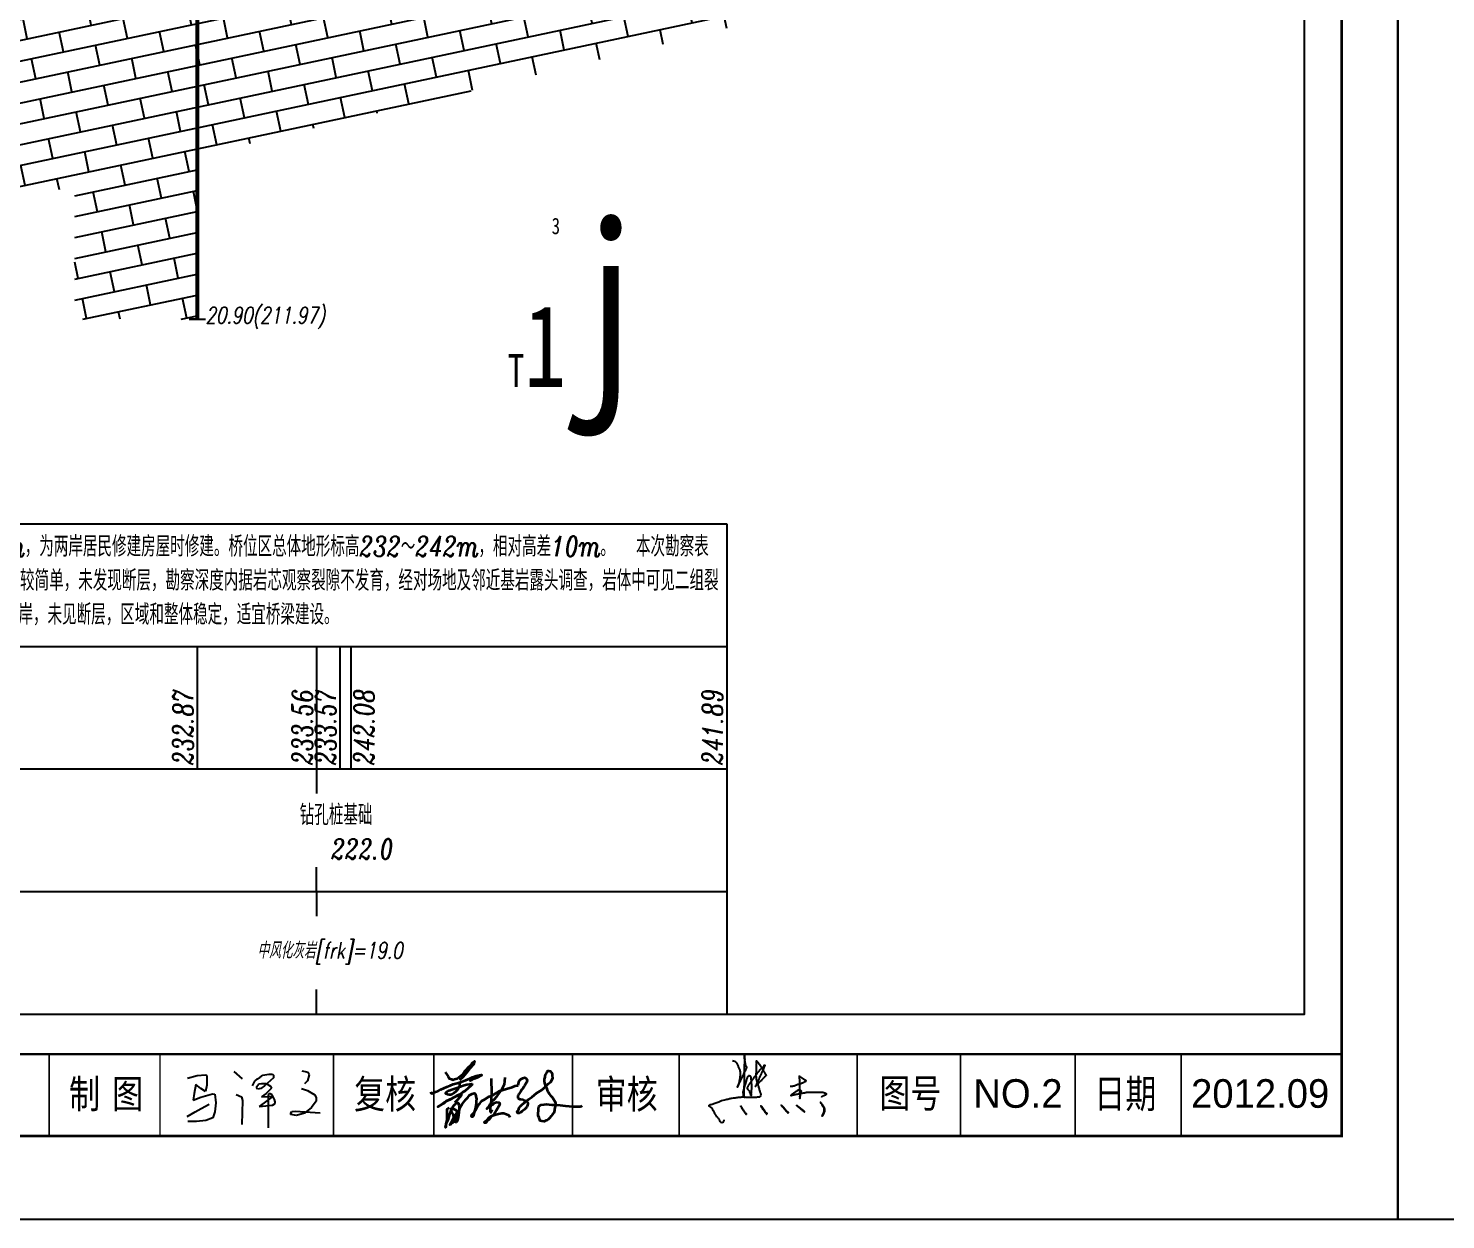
# Model space of a CAD drawing. Header units: millimetres. Extents: x -513 to 23624, y -721 to 12066.
# Drawn here: x -401.66 to -366.96, y 564.69 to 593.85 of the extents above; entities that cross this region are included whole.
import ezdxf
from ezdxf.enums import TextEntityAlignment as Align

# ---------------------------------------------------------------- set-up
doc = ezdxf.new("R2010")
doc.units = ezdxf.units.MM
doc.linetypes.add('x-tc', pattern=[18, 15, -3])
doc.layers.add('图框', color=7, linetype='Continuous')
doc.layers.add('签名', color=7, linetype='Continuous')
doc.styles.add('FSMM', font='fsdb_e.shx', dxfattribs={"width": 0.75, "bigfont": 'fsdb.shx'})
doc.styles.get("Standard").update_dxf_attribs({"font": 'italc1.shx', "width": 0.75, "bigfont": 'fsdb.shx'})
doc.styles.add('xdb', font='italc1.shx', dxfattribs={"width": 0.75, "bigfont": 'fsdb.shx'})
pattern_1 = [(11.9783, (-444.261, 578.43094), (-0.1037705, 0.489113), []), (101.9783, (-444.261, 578.43094), (-0.886352, 0.32308), [0.5, -0.5])]

# ---------------------------------------------------------------- blocks, each defined once
blk = doc.blocks.new('A$C0A595376')
at = {"layer": '签名', "color": 7, "linetype": 'x-tc', "lineweight": -3}
for p, q in [((-0.84, 4.08), (0.06, 4.32)), ((0.06, 4.32), (0.84, 4.39)), ((0.84, 4.39), (0.96, 4.29)), ((0.96, 4.29), (0.98, 3.4)), ((3.52, 4.68), (4.29, 4)), ((5.73, 4), (5.97, 4.14)), ((5.97, 4.14), (6.24, 4.34)), ((6.24, 4.34), (6.82, 4.44)), ((7.26, 4.09), (6.41, 3.36)), ((6.82, 4.44), (7, 4.45)), ((7, 4.45), (7.15, 4.44)), ((7.15, 4.44), (7.24, 4.35)), ((7.24, 4.35), (7.26, 4.09)), ((9.91, 4.75), (10.23, 4.7)), ((10.23, 4.7), (10.47, 4.62)), ((10.6, 4.38), (10.44, 3.8)), ((10.47, 4.62), (10.6, 4.38)), ((-0.08, 3.48), (-0.22, 2.61)), ((0.41, 3.1), (-0.08, 3.48)), ((0.85, 2.81), (0.41, 3.1)), ((0.98, 3.4), (0.85, 2.81)), ((5.26, 3.36), (5.5, 3.77)), ((5.5, 3.77), (5.73, 4)), ((5.68, 3.28), (5.85, 3.53)), ((5.68, 3.17), (5.68, 3.28)), ((5.73, 3.04), (5.68, 3.17)), ((6.05, 3.08), (5.73, 3.04)), ((5.85, 3.53), (6.13, 3.55)), ((6.41, 3.36), (6.05, 3.08)), ((6.13, 3.55), (6.56, 3.55)), ((7.07, 3.11), (6.54, 2.63)), ((6.56, 3.55), (6.97, 3.3)), ((6.97, 3.3), (7.07, 3.11)), ((9.89, 3.08), (10.44, 2.92)), ((10.44, 3.8), (10.15, 3.53)), ((10.44, 2.92), (10.76, 2.71)), ((10.76, 2.71), (11.13, 2.5)), ((-0.22, 2.61), (-0.31, 1.99)), ((-0.31, 1.99), (0.4, 2.28)), ((0.4, 2.28), (1.49, 2.6)), ((0.43, 1.22), (1.2, 1.62)), ((1.49, 2.6), (1.73, 2.57)), ((1.73, 2.57), (1.82, 1.74)), ((1.82, 1.74), (1.73, 0.91)), ((3.74, 2.54), (4.24, 2.31)), ((4.24, 2.31), (4.32, 1.96)), ((4.32, 1.96), (4.26, -0.3)), ((7.2, 2.38), (5.9, 1.41)), ((5.9, 1.41), (7.16, 1.54)), ((6.54, 2.63), (6.11, 2.31)), ((6.11, 2.31), (7.2, 2.38)), ((6.75, 2.48), (6.73, -0.6)), ((6.8, 2.55), (6.75, 2.48)), ((6.88, 2.63), (6.8, 2.55)), ((7.12, 2.51), (6.88, 2.63)), ((7.35, 2.06), (7.12, 2.51)), ((7.16, 1.54), (7.39, 1.69)), ((7.39, 1.84), (7.35, 2.06)), ((7.39, 1.69), (7.39, 1.84)), ((11.27, 1.89), (10.81, 1.31)), ((11.13, 2.5), (11.27, 2.23)), ((11.27, 2.23), (11.27, 1.89)), ((-0.87, 0.47), (-0.12, 0.9)), ((0, 0), (-0.82, 0)), ((-0.12, 0.9), (0.43, 1.22)), ((0.87, 0.08), (0, 0)), ((1.54, 0.32), (0.87, 0.08)), ((1.73, 0.91), (1.54, 0.32)), ((8.88, 0.78), (8.98, 0.94)), ((8.88, 0.64), (8.88, 0.78)), ((9.41, 0.56), (8.88, 0.64)), ((8.98, 0.94), (9.3, 0.96)), ((9.3, 0.96), (11.64, 0.8)), ((10.15, 0.78), (9.41, 0.56)), ((10.81, 1.31), (10.15, 0.78))]:
    blk.add_line(p, q, dxfattribs=at)
blk = doc.blocks.new('A$C4A3225B1')
at = {"layer": '签名', "color": 7, "linetype": 'Continuous'}
for points in [[(1.36, 7.58), (1.79, 7.33), (1.86, 7.19), (1.94, 7.05), (2.02, 6.89), (2.17, 6.56), (2.24, 6.4), (2.27, 6.18), (2.29, 5.78), (2.26, 5.6), (2.2, 5.26), (2.16, 5.04), (2, 4.42), (2.04, 4.58), (1.99, 4.44), (1.94, 4.3), (1.99, 4.42), (2.01, 4.46), (2.04, 4.51), (2.06, 4.55), (2.07, 4.58), (2.09, 4.62), (2.11, 4.66), (2.14, 4.71), (2.16, 4.75), (2.18, 4.79), (2.19, 4.82), (2.32, 5.09), (2.4, 5.25), (2.47, 5.39), (2.52, 5.5), (2.58, 5.62), (2.66, 5.78), (2.78, 6.02), (2.88, 6.22), (2.97, 6.41), (3.03, 6.53), (3.08, 6.63), (3.11, 6.7), (3.08, 6.77), (3.04, 6.86), (3.01, 6.93), (2.96, 7.03), (2.94, 7.14), (2.92, 7.25), (2.9, 7.38), (2.88, 7.51), (2.86, 7.63), (2.84, 7.73), (2.83, 7.82), (2.83, 7.99), (2.81, 8.25), (2.83, 7.99), (2.81, 7.91), (2.84, 7.73), (2.8, 7.52), (2.8, 7.29), (2.79, 7.02), (2.79, 6.64), (2.79, 6.38), (2.78, 6.26), (2.78, 6.09), (2.78, 6.02), (2.78, 5.8), (2.77, 5.32), (2.76, 4.8), (2.75, 4.23), (2.75, 4.03), (2.75, 3.93), (2.75, 3.84), (2.75, 3.74), (2.74, 3.65), (2.74, 3.6), (2.74, 3.55), (2.74, 3.5), (2.74, 3.43), (2.74, 3.29), (2.74, 3.23), (2.74, 3.15), (2.71, 3.19), (2.69, 3.23), (2.68, 3.29), (2.68, 3.37), (2.68, 3.48), (2.67, 3.61), (2.66, 3.73), (2.68, 3.78), (2.69, 3.83), (2.71, 3.88), (2.73, 3.95), (2.75, 4.03), (2.78, 4.14), (2.8, 4.2), (2.81, 4.25), (2.82, 4.28), (2.83, 4.32), (2.85, 4.37), (2.86, 4.39), (2.87, 4.45), (2.94, 4.68), (2.99, 4.84), (3.02, 4.95), (3.06, 5.1), (3.08, 5.17), (3.11, 5.27), (3.15, 5.38), (3.19, 5.53), (3.28, 5.63), (3.32, 5.67), (3.36, 5.73), (3.43, 5.71), (3.49, 5.7), (3.53, 5.64), (3.56, 5.58), (3.58, 5.46), (3.58, 5.37), (3.6, 5.25), (3.61, 5.16), (3.62, 5.06), (3.63, 4.98), (3.63, 4.97), (3.66, 4.68), (3.68, 4.48), (3.69, 4.38), (3.68, 4.28), (3.67, 4.22), (3.67, 4.15), (3.66, 4.05), (3.65, 3.99), (3.64, 3.88), (3.63, 3.8), (3.61, 3.6), (3.61, 3.44), (3.61, 3.36), (3.61, 3.32), (3.61, 3.28), (3.6, 3.32), (3.59, 3.36), (3.58, 3.39), (3.56, 3.43), (3.54, 3.49), (3.53, 3.54), (3.5, 3.62), (3.48, 3.67), (3.46, 3.73), (3.44, 3.8), (3.41, 3.83), (3.38, 3.86), (3.35, 3.89), (3.33, 3.91), (3.28, 3.96), (3.26, 3.98), (3.23, 4.01), (3.21, 4.03), (3.21, 4.05), (3.21, 4.08), (3.2, 4.1), (3.2, 4.14), (3.2, 4.16), (3.19, 4.25), (3.24, 4.35), (3.27, 4.41), (3.32, 4.51), (3.36, 4.58), (3.4, 4.64), (3.44, 4.71), (3.49, 4.79), (3.52, 4.82), (3.54, 4.85), (3.59, 4.92), (3.63, 4.98), (3.69, 5.06), (3.74, 5.13), (3.79, 5.19), (3.86, 5.3), (3.91, 5.37), (3.99, 5.47), (4.04, 5.54), (4.15, 5.69), (4.22, 5.78), (4.35, 5.95), (4.4, 6.03), (4.44, 6.08), (4.49, 6.14), (4.52, 6.17), (4.56, 6.22), (4.63, 6.3), (4.69, 6.38), (4.73, 6.43), (4.77, 6.47), (4.81, 6.53), (4.86, 6.57), (4.89, 6.6), (4.95, 6.65), (4.98, 6.68), (5.05, 6.75), (5.15, 6.84), (5.23, 6.91), (5.23, 6.98), (5.29, 6.98), (5.3, 6.98), (5.32, 6.98), (5.27, 6.87), (5.22, 6.77), (5.17, 6.65), (5.12, 6.54), (5.09, 6.43), (5.02, 6.32), (4.97, 6.2), (4.89, 6.04), (4.87, 5.99), (4.8, 5.84), (4.73, 5.68), (4.68, 5.57), (4.63, 5.46), (4.6, 5.39), (4.56, 5.31), (4.48, 5.13), (4.43, 5.02), (4.36, 4.86), (4.29, 4.72), (4.25, 4.63), (4.2, 4.5), (4.17, 4.44), (4.14, 4.38), (4.21, 4.45), (4.26, 4.5), (4.3, 4.55), (4.38, 4.62), (4.43, 4.65), (4.42, 4.67), (4.49, 4.74), (4.57, 4.82), (4.59, 4.85), (4.69, 4.95), (4.76, 5.02), (4.81, 5.08), (4.92, 5.18), (4.99, 5.25), (5.03, 5.3), (5.09, 5.37), (5.15, 5.42), (5.2, 5.47), (5.26, 5.54), (5.3, 5.58), (5.35, 5.63), (5.39, 5.67), (5.42, 5.7), (5.44, 5.72), (5.47, 5.75), (5.49, 5.77), (5.47, 5.81), (5.45, 5.84), (5.43, 5.87), (5.35, 6), (5.23, 6.19), (5.14, 6.35), (5.08, 6.45), (4.95, 6.65), (4.82, 6.85), (4.66, 7.06), (4.57, 7.2), (4.44, 7.38), (4.35, 7.44), (4.26, 7.5), (4.26, 7.33), (4.26, 7.18), (4.26, 7.08), (4.26, 6.84), (4.26, 6.65), (4.26, 6.44), (4.26, 6.23), (4.24, 6.04), (4.21, 5.85), (4.22, 5.78), (4.15, 5.69), (4.23, 5.59), (4.24, 5.33), (4.28, 5.16), (4.31, 5), (4.36, 4.86), (4.43, 4.65), (4.54, 4.3), (4.59, 4.09), (4.64, 3.88), (4.71, 3.7), (4.79, 3.53), (4.76, 3.25), (4.66, 3.1), (4.4, 3.06), (4.14, 3.03), (3.83, 3.03), (3.65, 3.03), (3.36, 3.03), (3.09, 3.05), (2.9, 3.06), (2.74, 3.06), (2.66, 3.08), (2.35, 3.05), (2.04, 3.03), (1.78, 2.99), (1.6, 2.96), (1.27, 2.92), (0.88, 2.84), (0.66, 2.79), (0.36, 2.73), (-0.34, 2.48), (-0.58, 2.39), (-1.04, 2.23), (-1.29, 2.15), (-1.54, 2.08), (-1.34, 1.86), (-0.94, 1.28), (-0.74, 0.9), (-0.53, 0.64), (-0.32, 0.37), (-0.23, 0.22), (-0.08, 0.02), (0.16, 0.02), (0.34, 0.31)], [(8.39, 4.43), (8.55, 4.43), (8.62, 4.44), (8.71, 4.44), (8.77, 4.45), (8.84, 4.45), (8.91, 4.48), (9.06, 4.54), (9.14, 4.57), (9.27, 4.63), (9.43, 4.67), (9.49, 4.69), (9.63, 4.72), (9.72, 4.75), (9.85, 4.81), (9.9, 4.84), (10.07, 4.91), (10.15, 4.95), (10.25, 5.01), (10.35, 5.08), (10.24, 5.14), (10.15, 5.2), (10.05, 5.27), (9.99, 5.31), (9.9, 5.37), (9.81, 5.43), (9.74, 5.48), (9.67, 5.53), (9.61, 5.57), (9.52, 5.63), (9.52, 5.55), (9.52, 5.37), (9.53, 5.29), (9.53, 5.11), (9.53, 5.04), (9.53, 4.94), (9.54, 4.86), (9.54, 4.79), (9.54, 4.72), (9.54, 4.7), (9.54, 4.64), (9.54, 4.61), (9.54, 4.55), (9.54, 4.52), (9.54, 4.46), (9.55, 4.39), (9.55, 4.28), (9.55, 4.16), (9.55, 4.04), (9.56, 3.95), (9.56, 3.78), (9.56, 3.68), (9.56, 3.58), (9.58, 3.52), (9.57, 3.41), (9.57, 3.3), (9.57, 3.23), (9.58, 3.1), (9.63, 3.09), (9.59, 3.02), (9.6, 2.96), (9.59, 2.9), (9.61, 3.03), (9.62, 3.07), (9.63, 3.13), (9.64, 3.19), (9.67, 3.26), (9.66, 3.31), (9.67, 3.39), (9.68, 3.45), (9.69, 3.5), (9.7, 3.54), (9.75, 3.69), (9.73, 3.78), (9.77, 3.83), (9.74, 3.85), (9.72, 3.87), (9.68, 3.9), (9.64, 3.93), (9.62, 3.95), (9.56, 3.95), (9.51, 3.95), (9.39, 3.95), (9.31, 3.89), (9.26, 3.86), (9.2, 3.81), (9.13, 3.77), (9.09, 3.74), (9.05, 3.71), (9.01, 3.68), (8.95, 3.64), (8.9, 3.6), (8.83, 3.55), (8.77, 3.51), (8.73, 3.49), (8.69, 3.46), (8.63, 3.42), (8.6, 3.39), (8.56, 3.36), (8.52, 3.34), (8.47, 3.3), (8.59, 3.32), (8.73, 3.35), (8.83, 3.37), (8.92, 3.39), (9.02, 3.41), (9.11, 3.43), (9.17, 3.44), (9.26, 3.46), (9.35, 3.47), (9.45, 3.49), (9.49, 3.5), (9.56, 3.52), (9.65, 3.53), (9.73, 3.55), (9.8, 3.56), (9.87, 3.58), (9.97, 3.59), (10.03, 3.6), (10.11, 3.62), (10.19, 3.63), (10.27, 3.65), (10.31, 3.65), (10.37, 3.67), (10.42, 3.68), (10.51, 3.68), (10.88, 3.7), (10.97, 3.7), (11.17, 3.7), (11.28, 3.7), (11.4, 3.7), (11.54, 3.7), (11.65, 3.7), (11.82, 3.7), (11.94, 3.7), (12.05, 3.7), (12.18, 3.69), (12.26, 3.69), (12.34, 3.68), (12.41, 3.68), (12.47, 3.68), (12.6, 3.63), (12.72, 3.58), (12.75, 3.55), (12.84, 3.5), (12.82, 3.48), (12.79, 3.41), (12.75, 3.35), (12.69, 3.32), (12.64, 3.3), (12.52, 3.25), (12.45, 3.22), (12.37, 3.18), (12.29, 3.14), (12.22, 3.1)], [(4.8, 2.02), (4.94, 1.89), (4.99, 1.81), (5.07, 1.71), (5.08, 1.61), (5.16, 1.57), (5.18, 1.48), (5.24, 1.39), (5.29, 1.32), (5.37, 1.2), (5.43, 1.11), (5.49, 1.02), (5.52, 0.98), (5.56, 1.03), (5.48, 1.12), (5.37, 1.2), (5.3, 1.31), (5.25, 1.45), (5.07, 1.63), (5, 1.73), (4.89, 1.9), (4.8, 2.02), (5.14, 1.6), (5.21, 1.5), (5.36, 1.27), (5.53, 1.04), (5.52, 1.03), (5.46, 1.08), (5.42, 1.14), (5.37, 1.21), (5.31, 1.29), (5.27, 1.35), (5.21, 1.43), (5.17, 1.49), (5.11, 1.54)], [(7.32, 2.1), (7.46, 1.98), (7.53, 1.91), (7.61, 1.81), (7.64, 1.72), (7.72, 1.68), (7.75, 1.59), (7.81, 1.51), (7.86, 1.45), (7.96, 1.33), (8.03, 1.25), (8.1, 1.17), (8.13, 1.13), (8.16, 1.18), (8.08, 1.26), (7.96, 1.33), (7.88, 1.43), (7.82, 1.57), (7.63, 1.73), (7.54, 1.83), (7.42, 1.98), (7.32, 2.1), (7.69, 1.71), (7.77, 1.62), (7.95, 1.4), (8.14, 1.18), (8.12, 1.17), (8.06, 1.22), (8.01, 1.27), (7.96, 1.34), (7.89, 1.41), (7.84, 1.47), (7.78, 1.55), (7.73, 1.6), (7.67, 1.65)], [(9.16, 2.08), (9.33, 1.99), (9.4, 1.93), (9.5, 1.85), (9.54, 1.77), (9.63, 1.74), (9.67, 1.66), (9.75, 1.6), (9.82, 1.54), (9.94, 1.45), (10.02, 1.38), (10.1, 1.31), (10.14, 1.28), (10.16, 1.34), (10.06, 1.4), (9.94, 1.44), (9.83, 1.53), (9.75, 1.65), (9.53, 1.78), (9.43, 1.86), (9.28, 1.98), (9.16, 2.08), (9.6, 1.77), (9.7, 1.69), (9.91, 1.51), (10.13, 1.33), (10.12, 1.32), (10.05, 1.35), (9.99, 1.4), (9.93, 1.45), (9.85, 1.52), (9.79, 1.57), (9.72, 1.63), (9.66, 1.67), (9.59, 1.71)], [(12.12, 2.45), (12.38, 2.07), (12.56, 1.81), (12.59, 1.67), (12.62, 1.52), (12.56, 1.24), (12.51, 1.11), (12.46, 0.99), (12.39, 0.88), (12.33, 0.77), (12.46, 1.06), (12.56, 1.31), (12.57, 1.57), (12.55, 1.64), (12.55, 1.73), (12.52, 1.83), (12.45, 1.91), (12.43, 1.95), (12.41, 1.98), (12.3, 2.18), (12.23, 2.28), (12.17, 2.37), (12.12, 2.45), (12.41, 2.03), (12.44, 1.99), (12.48, 1.93), (12.51, 1.89), (12.53, 1.85), (12.55, 1.83), (12.56, 1.8), (12.57, 1.77), (12.58, 1.71), (12.59, 1.67), (12.59, 1.63), (12.6, 1.59), (12.59, 1.57), (12.59, 1.54), (12.6, 1.52), (12.61, 1.49), (12.59, 1.38), (12.54, 1.27), (12.52, 1.22), (12.48, 1.13), (12.46, 1.06), (12.4, 0.91), (12.39, 0.88), (12.37, 0.85), (12.35, 0.82), (12.34, 0.79), (12.33, 0.77)]]:
    blk.add_spline(points, degree=3, dxfattribs=at)
at = {"layer": '签名', "color": 7, "linetype": 'Continuous', "start_tangent": (0.570994, -0.820954), "end_tangent": (0.570994, -0.820954)}
blk.add_spline([(2.31, 2.02), (2.48, 1.77), (2.58, 1.64), (2.67, 1.5), (2.76, 1.38), (2.86, 1.23), (2.97, 1.1), (3.05, 1.05), (3.03, 0.98), (2.96, 1.05), (2.9, 1.11), (2.85, 1.19), (2.8, 1.25), (2.75, 1.34), (2.7, 1.42), (2.61, 1.54), (2.54, 1.69), (2.45, 1.82), (2.4, 1.89), (2.31, 2.02)], degree=3, dxfattribs=at)
blk = doc.blocks.new('z')
at = {"layer": '图框', "color": 7, "lineweight": 35}
for points in [[(35627849.84, 3315053.13), (35627850.77, 3315051.66), (35627851.6, 3315050.36), (35627852.33, 3315049.21), (35627853.13, 3315048.92), (35627853.75, 3315048.7), (35627854.58, 3315048.4), (35627855.64, 3315048.72), (35627857.11, 3315049.17), (35627859.27, 3315050.89), (35627860.78, 3315052.08), (35627861.99, 3315053.6), (35627862.9, 3315054.75), (35627864.07, 3315056.21), (35627865.52, 3315057.29), (35627866.45, 3315058.74), (35627867.83, 3315059.84), (35627867.18, 3315057.85), (35627865.07, 3315055.26), (35627863.81, 3315053.71), (35627861.91, 3315051.38), (35627860.75, 3315049.95), (35627858.66, 3315048.09)], [(35627840.7, 3315040.86), (35627841.21, 3315040.17), (35627841.53, 3315040.01), (35627842.08, 3315040.07), (35627843.87, 3315040.87), (35627845.21, 3315041.47), (35627847.04, 3315042.29), (35627848.91, 3315043.13), (35627850.91, 3315044.03), (35627852.78, 3315044.86), (35627854.79, 3315045.76), (35627857.28, 3315046.34), (35627859.64, 3315047.13), (35627862.44, 3315048.14), (35627864.98, 3315049.19), (35627866.52, 3315049.93), (35627868.84, 3315050.72), (35627870.85, 3315051.24), (35627872.04, 3315051.46), (35627872.26, 3315051.24), (35627871.55, 3315050.76), (35627869.72, 3315049.84), (35627868.27, 3315049.14), (35627867, 3315048.71), (35627866.12, 3315048.18), (35627865.38, 3315047.96), (35627864.59, 3315047.61)], [(35627886.46, 3315049.79), (35627886.37, 3315047.53), (35627885.99, 3315045.55), (35627884.39, 3315042.25), (35627883.26, 3315040.55), (35627882.32, 3315039.52), (35627881.09, 3315037.73), (35627879.96, 3315036.22), (35627878.45, 3315034.99), (35627877.22, 3315033.2), (35627876.47, 3315031.6), (35627875.43, 3315030.57), (35627876.09, 3315031.41), (35627877.13, 3315031.98), (35627878.83, 3315033.02), (35627880.05, 3315034.24), (35627881.28, 3315034.62), (35627883.07, 3315034.33), (35627883.35, 3315033.2), (35627882.71, 3315032.14), (35627881.43, 3315029.77), (35627879.64, 3315026.88), (35627878.05, 3315025.5), (35627876.68, 3315023.71), (35627875.72, 3315022.97), (35627874.77, 3315021.91), (35627874.03, 3315021.91), (35627874.24, 3315022.76), (35627875.62, 3315023.71), (35627876.89, 3315025.19), (35627878.47, 3315026.14), (35627880.91, 3315027.09), (35627882.5, 3315027.51), (35627884.72, 3315027.83), (35627885.88, 3315027.83), (35627886.94, 3315027.41), (35627888.63, 3315026.77), (35627889.06, 3315026.24), (35627889.58, 3315025.29)], [(35627878.06, 3315049.18), (35627878.29, 3315039.89), (35627878.14, 3315036.15), (35627877.84, 3315033.68), (35627877.46, 3315030.83), (35627877.46, 3315028.96), (35627877.91, 3315028.29), (35627878.66, 3315030.01)], [(35627894.74, 3315044.97), (35627895.1, 3315046.92), (35627895.51, 3315047.84), (35627896.33, 3315048.65), (35627897.65, 3315049.32), (35627898.83, 3315049.68), (35627899.49, 3315049.42), (35627899.8, 3315048.96), (35627900.11, 3315048.55), (35627900.21, 3315047.94), (35627899.75, 3315046.77), (35627898.88, 3315045.15), (35627898.63, 3315044.66), (35627898.14, 3315044), (35627897.49, 3315042.94), (35627896.92, 3315042.29), (35627896.34, 3315041.47), (35627895.12, 3315039.58), (35627894.79, 3315039.09), (35627894.55, 3315038.44), (35627894.55, 3315038.2), (35627894.55, 3315037.54), (35627894.55, 3315037.22), (35627894.79, 3315036.89), (35627895.69, 3315036.48), (35627896.1, 3315036.48), (35627897.49, 3315036.24), (35627898.14, 3315035.83), (35627899.45, 3315035.42), (35627900.02, 3315034.93), (35627900.68, 3315034.28), (35627900.68, 3315033.46), (35627900.43, 3315032.89), (35627900.35, 3315032.56), (35627900.02, 3315031.75), (35627899.61, 3315031.17), (35627898.55, 3315030.1), (35627897.73, 3315029.53), (35627897.16, 3315029.04), (35627896.67, 3315028.63), (35627896.42, 3315028.39), (35627895.93, 3315028.14), (35627895.36, 3315027.9), (35627895.11, 3315027.9), (35627894.46, 3315027.82), (35627894.05, 3315028.55), (35627894.05, 3315028.88), (35627894.87, 3315029.61), (35627895.28, 3315031.08), (35627896.1, 3315032.06), (35627896.99, 3315032.96), (35627901.24, 3315036.55), (35627903.37, 3315037.86), (35627906, 3315040.16), (35627908.94, 3315042.03), (35627911.64, 3315044.32), (35627913.19, 3315045.87), (35627914.83, 3315047.1), (35627915.97, 3315049.38), (35627915.89, 3315050.93), (35627915.81, 3315051.91), (35627915.48, 3315052.57), (35627914.91, 3315053.22), (35627914.5, 3315053.55), (35627913.52, 3315053.71), (35627912.7, 3315053.71), (35627912.37, 3315053.3), (35627912.05, 3315052.57), (35627911.63, 3315052.1), (35627911.31, 3315051.5), (35627911.07, 3315050.61), (35627910.99, 3315049.95), (35627910.9, 3315049.38), (35627910.66, 3315048.73), (35627910.58, 3315048.08), (35627910.66, 3315047.83), (35627910.74, 3315047.18), (35627910.9, 3315046.85), (35627910.9, 3315046.28), (35627911.48, 3315044.15), (35627912.13, 3315043.33), (35627912.54, 3315042.03), (35627913.11, 3315041.05), (35627913.76, 3315039.74), (35627914.5, 3315038.76), (35627915.64, 3315037.7), (35627916.05, 3315037.05), (35627917.44, 3315034.82), (35627917.61, 3315033.84), (35627917.69, 3315033.03), (35627917.36, 3315031.88), (35627917.12, 3315030.33), (35627917.12, 3315029.6), (35627916.79, 3315028.7), (35627916.55, 3315028.13), (35627915.57, 3315026.74), (35627914.91, 3315025.92), (35627914.01, 3315024.78), (35627913.11, 3315023.96), (35627912.3, 3315023.39), (35627911.72, 3315023.31), (35627910.66, 3315022.82), (35627909.27, 3315022.9), (35627908.21, 3315023.23), (35627908.05, 3315023.8), (35627907.64, 3315024.94), (35627906.98, 3315026.41), (35627906.98, 3315027.64), (35627907.15, 3315029.43), (35627907.25, 3315030.66), (35627907.48, 3315031.97), (35627908.62, 3315032.94), (35627910.66, 3315033.19), (35627912.05, 3315033.43), (35627915.48, 3315033.03), (35627918.18, 3315033.03), (35627920.47, 3315032.7), (35627922.18, 3315032.54), (35627923.82, 3315032.29), (35627925.94, 3315032.13), (35627928.64, 3315031.88), (35627930.85, 3315031.88), (35627932.81, 3315031.97), (35627933.62, 3315032.05), (35627934.03, 3315032.62)], [(35627858.83, 3315046.86), (35627858.58, 3315044.56), (35627858.24, 3315043.59), (35627857.56, 3315042.57), (35627857.12, 3315041.89), (35627856.29, 3315041.11), (35627855.22, 3315040.19), (35627854.3, 3315039.56), (35627853.23, 3315039.07), (35627852.25, 3315039.07), (35627851.23, 3315039.22), (35627850.21, 3315039.65), (35627850.26, 3315040.33), (35627850.74, 3315040.92), (35627852.35, 3315041.7), (35627853.91, 3315042.38), (35627855.66, 3315042.96), (35627857.56, 3315043.69), (35627859.31, 3315044.32), (35627861.5, 3315045), (35627863.21, 3315045.54), (35627864.96, 3315045.73), (35627866.17, 3315045.78), (35627866.37, 3315045.39), (35627865.74, 3315044.91), (35627861.89, 3315041.37), (35627860.73, 3315040.75), (35627859.32, 3315039.58), (35627857.22, 3315038.73), (35627853.72, 3315036.63), (35627850.45, 3315035.15), (35627849.13, 3315033.98), (35627847.88, 3315033.44), (35627845.39, 3315031.65), (35627845.29, 3315031.74), (35627848.53, 3315033.97), (35627849.67, 3315034.62), (35627850.77, 3315035.41), (35627853.24, 3315036.48), (35627854.53, 3315037.31), (35627856.5, 3315038.3), (35627857.9, 3315038.79), (35627859.46, 3315039.47), (35627859.76, 3315039.32), (35627859.16, 3315038.18), (35627856.87, 3315035.48), (35627855.93, 3315034.52), (35627855.46, 3315034.33)], [(35627852.29, 3315031.17), (35627850.77, 3315030.12), (35627850.86, 3315028.81), (35627850.77, 3315027.21), (35627850.86, 3315024.8), (35627850.73, 3315023.54), (35627850.31, 3315021.31), (35627850.22, 3315019.54), (35627850.06, 3315019.07), (35627850.22, 3315019.96), (35627850.77, 3315022.19), (35627851.83, 3315024.39), (35627852.59, 3315027.25), (35627853.27, 3315028.95), (35627854.11, 3315030.68), (35627855, 3315032.32), (35627856.05, 3315033.42), (35627856.98, 3315034.26), (35627857.7, 3315034.22), (35627858.24, 3315032.79), (35627858.37, 3315032.38), (35627858.37, 3315030.26), (35627858, 3315026.71), (35627857.52, 3315024.32), (35627857.09, 3315023.16), (35627856.77, 3315022.41), (35627856.3, 3315022.36), (35627855.87, 3315022.47), (35627855.5, 3315023.79), (35627855.18, 3315025.54), (35627854.65, 3315027.13), (35627853.85, 3315028.46), (35627853.54, 3315030.05), (35627853.59, 3315030.74), (35627854.17, 3315030.85), (35627855.02, 3315030.47), (35627856.08, 3315029.89), (35627856.77, 3315029.36), (35627857.78, 3315028.62), (35627857.84, 3315027.4), (35627857.2, 3315025.7), (35627856.3, 3315024.53), (35627855.55, 3315023.37), (35627854.44, 3315022.2), (35627854.07, 3315021.67), (35627853.54, 3315021.25), (35627853.01, 3315020.82), (35627852.74, 3315020.77), (35627854.07, 3315023.05), (35627855.02, 3315024.69), (35627855.98, 3315026.39), (35627856.93, 3315028.03), (35627858.42, 3315029.78), (35627859.16, 3315031.69), (35627860.22, 3315033.39), (35627860.97, 3315034.13), (35627862.51, 3315036.26), (35627863.84, 3315037.48), (35627864.79, 3315038.97), (35627866.33, 3315039.82), (35627867.61, 3315040.19), (35627868.14, 3315040.03), (35627868.51, 3315039.29), (35627868.67, 3315038.39), (35627869.04, 3315036.53), (35627868.83, 3315035.25), (35627868.83, 3315033.82), (35627868.46, 3315031.17), (35627867.55, 3315028.15), (35627867.24, 3315026.71), (35627866.97, 3315025.97), (35627866.6, 3315025.49), (35627866.12, 3315025.49), (35627866.02, 3315026.29), (35627866.17, 3315026.82), (35627867.34, 3315028.04), (35627869.15, 3315030.8), (35627869.78, 3315032.12), (35627871.22, 3315033.82), (35627872.29, 3315035.43), (35627874.02, 3315036.23), (35627876.83, 3315038.1), (35627879.1, 3315038.96), (35627883.42, 3315041.56), (35627887.47, 3315042.73), (35627891, 3315043.91), (35627892.82, 3315044.65), (35627894.2, 3315044.87), (35627894.74, 3315044.97)]]:
    blk.add_lwpolyline(points, dxfattribs=at)

msp = doc.modelspace()

# ---------------------------------------------------------------- hatches: boundary and pattern name
at = {"linetype": 'Continuous'}
h = msp.add_hatch(dxfattribs=at)
h.set_pattern_fill('HY', scale=0.2, angle=11.978284, style=0, pattern_type=2)
h.set_pattern_definition(pattern_1)
h.paths.add_polyline_path([(-397.521, 590.71198), (-384.561, 593.83138), (-384.561, 603.54904), (-394.601, 602.21385), (-397.521, 601.53094)])
h.paths.add_polyline_path([(-394.601, 604.22288), (-397.521, 603.63094), (-397.521, 601.53094), (-394.601, 602.21385), (-384.561, 603.54904), (-384.561, 605.44576)])
h.paths.add_polyline_path([(-397.521, 601.53094), (-397.521, 603.63094), (-414.411, 597.73094), (-414.411, 594.83094)])
h.paths.add_polyline_path([(-414.411, 594.83094), (-414.411, 587.00191), (-403.84473, 589.18989), (-397.521, 590.71198), (-397.521, 601.53094)])
h.paths.add_polyline_path([(-434.261, 591.71094), (-444.261, 592.09057), (-444.261, 581.9619), (-423.14089, 585.1942), (-414.411, 587.00191), (-414.411, 594.83094)])
h.paths.add_polyline_path([(-414.411, 594.83094), (-414.411, 597.73094), (-434.261, 594.81094), (-434.261, 591.71094)])
h.paths.add_polyline_path([(-444.261, 595.33306), (-444.261, 592.09057), (-434.261, 591.71094), (-434.261, 594.81094)])
h.paths.add_polyline_path([(-397.421, 601.93094), (-395.10493, 601.93094), (-395.10493, 601.33094), (-397.421, 601.33094)], flags=24)
h.paths.add_polyline_path([(-397.421, 604.03094), (-395.09421, 604.03094), (-395.09421, 603.43094), (-397.421, 603.43094)], flags=25)
h.paths.add_polyline_path([(-414.311, 595.23094), (-411.80207, 595.23094), (-411.80207, 594.63094), (-414.311, 594.63094)], flags=24)
h.paths.add_polyline_path([(-414.311, 598.13094), (-411.98421, 598.13094), (-411.98421, 597.53094), (-414.311, 597.53094)], flags=25)
h.paths.add_polyline_path([(-434.161, 584.11094), (-431.61993, 584.11094), (-431.61993, 583.51094), (-434.161, 583.51094)], flags=24)
h.paths.add_polyline_path([(-434.161, 592.11094), (-431.65207, 592.11094), (-431.65207, 591.51094), (-434.161, 591.51094)], flags=24)
h.paths.add_polyline_path([(-434.161, 595.21094), (-431.65207, 595.21094), (-431.65207, 594.61094), (-434.161, 594.61094)], flags=25)
h = msp.add_hatch(dxfattribs=at)
h.set_pattern_fill('HY', scale=0.2, angle=11.978284, style=0, pattern_type=2)
h.set_pattern_definition(pattern_1)
h.paths.add_polyline_path([(-417.411, 586.3807), (-417.411, 582.43094), (-414.411, 582.43094), (-414.411, 587.00191)])
h.paths.add_polyline_path([(-400.521, 586.73094), (-397.521, 586.73094), (-397.521, 590.71198), (-400.521, 589.98989)])

# ---------------------------------------------------------------- linework, layer by layer
at = {"color": 7, "linetype": 'Continuous'}
for p, q in [((-397.721, 586.73094), (-397.321, 586.73094)), ((-397.521, 586.73094), (-397.721, 586.73094)), ((-384.561, 580.12441), (-384.561, 578.52441)), ((-384.561, 580.12441), (-384.561, 578.52441)), ((-384.561, 580.12441), (-384.561, 578.52441))]:
    msp.add_line(p, q, dxfattribs=at)
for p, q in [((-449.261, 581.72441), (-384.561, 581.72441)), ((-384.561, 581.72441), (-384.561, 578.72441)), ((-449.261, 578.72441), (-384.561, 578.72441)), ((-397.521, 578.72441), (-397.521, 575.72441)), ((-394.601, 578.72441), (-394.601, 575.72441)), ((-394.031, 578.72441), (-394.031, 575.72441)), ((-393.761, 578.72441), (-393.761, 575.72441)), ((-384.561, 578.72441), (-384.561, 572.72441)), ((-449.261, 575.72441), (-384.561, 575.72441)), ((-449.261, 575.72441), (-384.561, 575.72441)), ((-384.561, 575.72441), (-384.561, 569.72441)), ((-449.261, 572.72441), (-384.561, 572.72441)), ((-449.261, 569.72441), (-384.561, 569.72441))]:
    msp.add_line(p, q)
msp.add_lwpolyline([(-384.561, 569.72441), (-370.41637, 569.72441), (-370.41637, 622.2822)], dxfattribs=at)
msp.add_lwpolyline([(-397.521, 607.63094, 0.1, 0.1, 0), (-397.521, 586.73094, 0, 0, 0)], format="xyseb", dxfattribs=at)
at = {"linetype": 'Continuous'}
for points in [[(-394.601, 575.72441), (-394.601, 575.12441)], [(-394.601, 572.72441), (-394.601, 573.32441)], [(-394.601, 572.72441), (-394.601, 572.12441)], [(-394.601, 569.72441), (-394.601, 570.32441)]]:
    msp.add_lwpolyline(points, dxfattribs=at)
at = {"layer": '图框', "color": 9}
for points in [[(-368.13675, 564.69289), (-452.23526, 564.69289), (-452.23526, 624.13553), (-368.13675, 624.13553)], [(-284.03825, 564.69289), (-368.13675, 564.69289), (-368.13675, 624.13553), (-284.03825, 624.13553)]]:
    msp.add_lwpolyline(points, close=True, dxfattribs=at)
at = {"layer": '图框', "color": 7, "linetype": 'Continuous', "const_width": 0.06}
msp.add_lwpolyline([(-449.85924, 622.90898), (-369.50867, 622.90898), (-369.50867, 566.74124), (-449.85924, 566.74124)], close=True, dxfattribs=at)
msp.add_lwpolyline([(-369.50867, 568.74124), (-435.30867, 568.74124), (-435.30867, 566.74124)], dxfattribs=at)
at = {"layer": '图框', "color": 7, "const_width": 0.04}
for points in [[(-401.14577, 566.74124), (-401.14577, 568.74124)], [(-398.43311, 566.74124), (-398.43311, 568.74124)], [(-394.18994, 566.74124), (-394.18994, 568.74124)], [(-391.73372, 566.74124), (-391.73372, 568.74124)], [(-388.33497, 566.74124), (-388.33497, 568.74124)], [(-385.72339, 566.74124), (-385.72339, 568.74124)], [(-381.37174, 566.74124), (-381.37174, 568.74124)], [(-378.83784, 566.74124), (-378.83784, 568.74124)], [(-376.03267, 566.74124), (-376.03267, 568.74124)], [(-373.44051, 566.74124), (-373.44051, 568.74124)]]:
    msp.add_lwpolyline(points, dxfattribs=at)

# ---------------------------------------------------------------- block references
at = {"layer": '图框'}
for name, p, xscale, yscale, zscale in [('A$C4A3225B1', (-384.68895, 567.07502), 0.1999999999998181, 0.1999999999998181, 0.1999999999998181), ('A$C0A595376', (-397.5389, 567.09877), 0.2600000000002183, 0.2600000000002183, 0.2600000000002183)]:
    msp.add_blockref(name, p, dxfattribs=dict(at, xscale=xscale, yscale=yscale, zscale=zscale))
at = {"layer": '签名', "linetype": 'Continuous', "xscale": 0.03981311999996251, "yscale": 0.03981311999996251, "zscale": 0.03981311999996251}
msp.add_blockref('z', (-1418847.31275, -131414.30194, 108.93041), dxfattribs=at)

# ---------------------------------------------------------------- texts
at = {"attachment_point": 1}
for s, insert, char_height, width in [('\\f仿宋_GB2312|b0|i0|c134|p49;T\\H2;1\\H4;j', (-389.9224, 589.07764), 0.8, 7.95888), ('\\f仿宋_GB2312|b0|i0|c134|p49;3', (-388.84512, 589.21536), 0.4, 0.9931)]:
    msp.add_mtext(s, dxfattribs=dict(at, insert=insert, char_height=char_height, width=width))
at = {"color": 7, "linetype": 'Continuous', "attachment_point": 1, "style": 'xdb'}
for s, insert, char_height, width in [('20.90(211.97)', (-397.321, 587.03094), 0.4, 10.4), ('\\pi3.83929;桥位区为构造剥蚀-侵蚀河谷地貌。桥位横跨{\\C256;小溪河，河流总体流向自南}向北，勘察时桥位区水位232.47~232.49m。桥位区段顺直，河床稳定，宽度约30m，呈不对称"U"型。桥位区两侧岸坡均修建有条石挡墙，高约6～8m，为两岸居民修建房屋时修建。桥位区总体地形标高232～242m，相对高差10m。  本次勘察表明：桥位区地层由新到老分为第四系全新统人工堆积层（Q4ml）素填土、冲洪积层（Q4al+pl）卵石土、三叠系下统嘉陵江组三段（T1j3）灰岩。场地位处尖山-巫溪向斜北东翼（见图2.5-1），岩层呈单斜状产出，岩层产状193°∠28°。区内构造较简单，未发现断层，勘察深度内据岩芯观察裂隙不发育，经对场地及邻近基岩露头调查，岩体中可见二组裂隙：①组产状为335°∠45°，②77°∠74°。区内裂隙结合差，属硬性结构面。桥位区横跨小溪河，地下水{\\C256;与小溪河互为补排关系，特点}是含水层厚，补给源近，水位埋深浅，渗透性能强，其水力联系好，地下水非常丰富。桥位区及邻近，无滑坡、泥石流，无塌岸，未见断层，区域和整体稳定，适宜桥梁建设。', (-443.96323, 581.42217), 0.5, 59.3255931)]:
    msp.add_mtext(s, dxfattribs=dict(at, insert=insert, char_height=char_height, width=width))
at = {"char_height": 0.5, "width": 6, "attachment_point": 1, "rotation": 89.999998, "style": 'xdb'}
for s, insert in [('232.87', (-398.121, 575.82441)), ('233.56', (-395.201, 575.82441)), ('233.57', (-394.631, 575.82441)), ('242.08', (-393.69202, 575.82441)), ('241.89', (-385.161, 575.82441))]:
    msp.add_mtext(s, dxfattribs=dict(at, insert=insert))
at = {"color": 7, "linetype": 'Continuous', "insert": (-396.29886, 574.84892), "char_height": 0.5, "width": 6.2221108, "attachment_point": 1}
msp.add_mtext('     钻孔桩基础\\P        222.0', dxfattribs=at)
at = {"color": 7, "insert": (-396.05341, 571.48354), "char_height": 0.4, "width": 18.7018519, "attachment_point": 1}
msp.add_mtext('中风化灰岩[frk]=19.0', dxfattribs=at)
at = {"layer": '图框', "color": 7, "linetype": 'Continuous', "style": 'FSMM'}
for s, height, p in [('制 图', 0.8, (-399.75144, 567.78124)), ('复核', 0.8, (-392.92299, 567.78124)), ('审核', 0.8, (-387.00976, 567.78124)), ('图号', 0.8, (-380.06595, 567.78124)), ('NO.2', 0.7, (-377.43346, 567.78124)), ('日期', 0.8, (-374.80457, 567.78124)), ('2012.09', 0.7, (-371.50372, 567.78124))]:
    msp.add_text(s, height=height, dxfattribs=at).set_placement(p, align=Align.MIDDLE)

doc.saveas('drawing.dxf')
